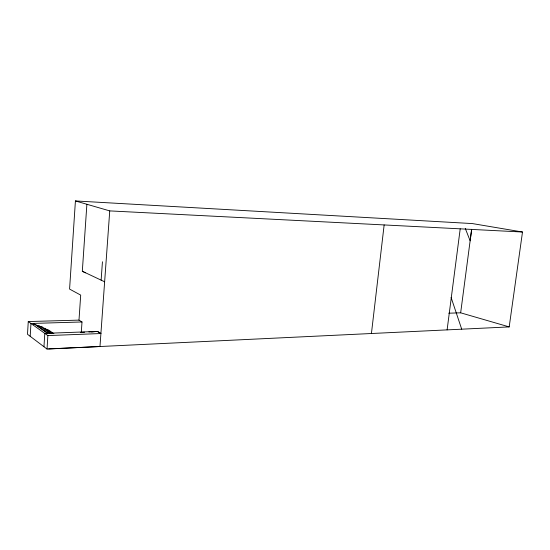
<?xml version="1.0" encoding="UTF-8"?>
<svg xmlns="http://www.w3.org/2000/svg" width="550" height="550" viewBox="0 0 550 550"><rect width="100%" height="100%" fill="white"/><g stroke="black" fill="none" stroke-linecap="round" stroke-linejoin="round"><path stroke-width="0.82" d="M78.994 320.121L28.263 321.558L27.5 334.283L47.032 349.058L509.19 326.906L522.5 232.018L472.395 223.582L75.419 200.942L69.582 289.087L80.699 295.103L78.994 320.121L82.005 321.97L81.269 332.695M30.181 336.311L30.958 323.482L82.005 321.97M33.378 324.493L33.447 323.407L47.369 333.279M43.959 346.734L44.791 333.376L97.467 331.43L100.911 333.534L47.877 335.582L28.263 321.558M47.032 349.058L47.877 335.582M85.463 272.827L82.321 271.253L86.886 204.27M101.131 280.129L102.438 261.779M75.419 200.942L109.739 210.897L99.976 346.521L48.641 348.906M371.429 333.506L384.147 224.936M447.109 329.883L460.212 228.827M471.652 229.329L470.154 240.831L465.286 228.449M448.772 313.197L460.659 312.819L471.646 229.316M91.582 331.952L97.467 331.43L100.836 333.561M80.321 332.461L84.611 332.207M88.894 331.946L97.467 331.43M46.2 329.966L48.407 329.89L53.886 333.706M36.259 325.545L38.796 325.462L50.201 333.486M39.49 326.7L41.807 326.624L51.941 333.726M34.079 324.472L35.482 324.431L48.063 333.327M109.739 210.897L522.473 232.018M460.659 312.819L509.19 326.906M82.321 271.26L104.637 281.793M44.846 328.219L52.326 333.444M451.096 297.433L461.704 329.182"/></g></svg>
